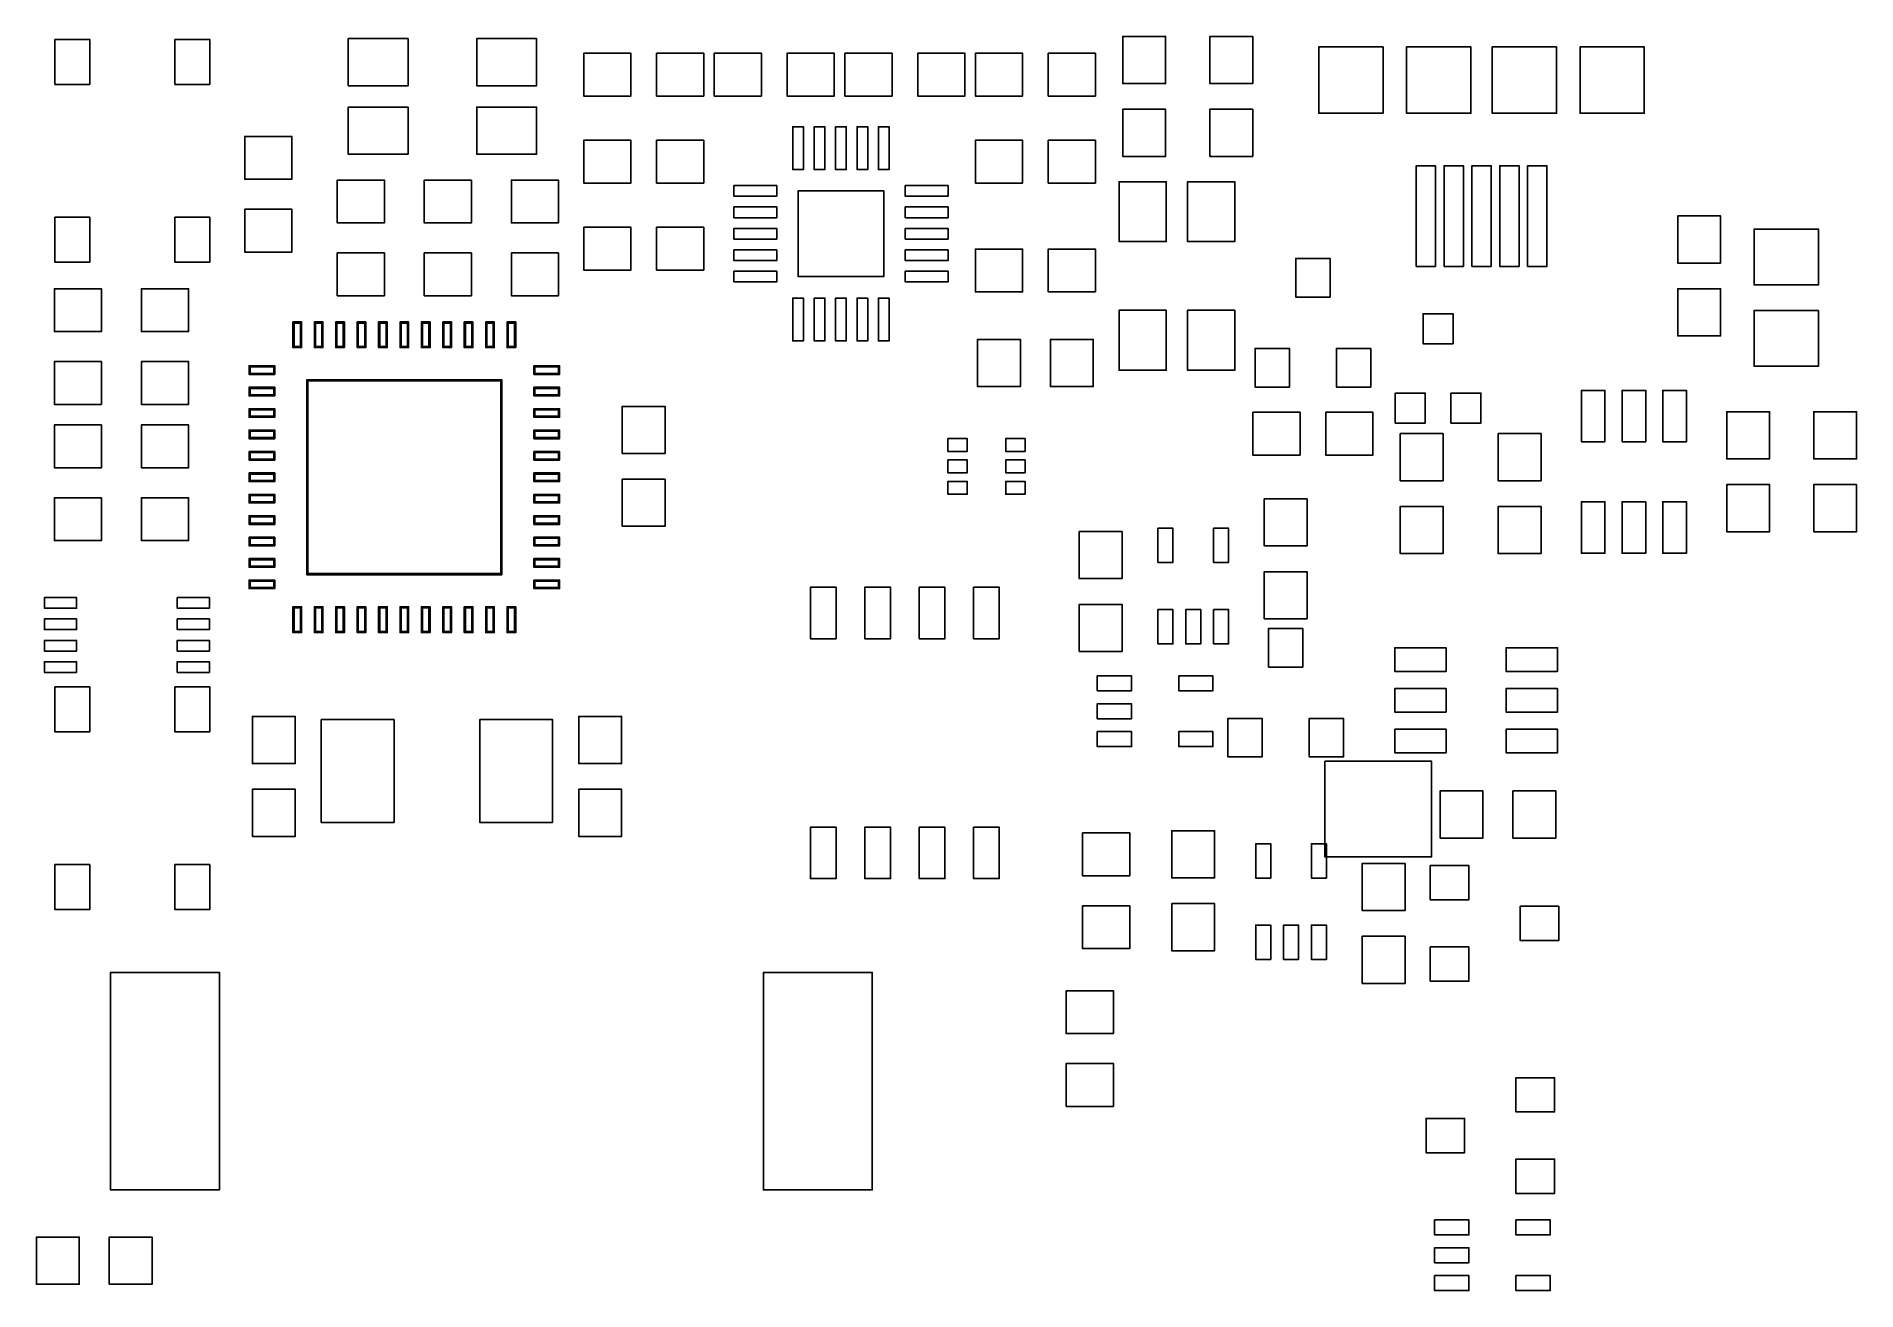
# Model space of a CAD drawing. Extents: x 3.6 to 46.1, y 265.1 to 294.4.
import ezdxf

# ---------------------------------------------------------------- set-up
doc = ezdxf.new("R2010")
doc.units = 0
doc.layers.add('Layer_1', color=7, linetype='CONTINUOUS')

msp = doc.modelspace()

# ---------------------------------------------------------------- linework, layer by layer
at = {"layer": 'Layer_1', "color": 7}
for points in [[(4.037841, 293.303089), (4.850334, 293.303089), (4.850334, 294.353016), (4.037841, 294.353016), (4.037841, 293.303089), (4.037841, 293.303089)], [(6.837874, 293.303089), (7.650367, 293.303089), (7.650367, 294.353016), (6.837874, 294.353016), (6.837874, 293.303089), (6.837874, 293.303089)], [(10.883106, 293.273033), (12.283055, 293.273033), (12.283055, 294.372983), (10.883106, 294.372983), (10.883106, 293.273033), (10.883106, 293.273033)], [(13.883093, 293.273033), (15.283042, 293.273033), (15.283042, 294.372983), (13.883093, 294.372983), (13.883093, 293.273033), (13.883093, 293.273033)], [(16.38203, 293.031062), (17.482118, 293.031062), (17.482118, 294.030969), (16.38203, 294.030969), (16.38203, 293.031062), (16.38203, 293.031062)], [(18.082101, 293.031062), (19.182052, 293.031062), (19.182052, 294.030969), (18.082101, 294.030969), (18.082101, 293.031062), (18.082101, 293.031062)], [(19.4301, 293.031062), (20.530051, 293.031062), (20.530051, 294.030969), (19.4301, 294.030969), (19.4301, 293.031062), (19.4301, 293.031062)], [(21.130066, 293.031062), (22.230154, 293.031062), (22.230154, 294.030969), (21.130066, 294.030969), (21.130066, 293.031062), (21.130066, 293.031062)], [(22.478065, 293.031062), (23.578153, 293.031062), (23.578153, 294.030969), (22.478065, 294.030969), (22.478065, 293.031062), (22.478065, 293.031062)], [(24.178136, 293.031062), (25.278087, 293.031062), (25.278087, 294.030969), (24.178136, 294.030969), (24.178136, 293.031062), (24.178136, 293.031062)], [(25.526136, 293.031062), (26.626086, 293.031062), (26.626086, 294.030969), (25.526136, 294.030969), (25.526136, 293.031062), (25.526136, 293.031062)], [(27.226101, 293.031062), (28.326052, 293.031062), (28.326052, 294.030969), (27.226101, 294.030969), (27.226101, 293.031062), (27.226101, 293.031062)], [(28.966002, 293.323056), (29.965907, 293.323056), (29.965907, 294.423007), (28.966002, 294.423007), (28.966002, 293.323056), (28.966002, 293.323056)], [(30.998002, 293.323056), (31.998045, 293.323056), (31.998045, 294.423007), (30.998002, 294.423007), (30.998002, 293.323056), (30.998002, 293.323056)], [(33.540119, 292.628931), (35.04011, 292.628931), (35.04011, 294.178948), (33.540119, 294.178948), (33.540119, 292.628931), (33.540119, 292.628931)], [(35.59011, 292.628931), (37.090102, 292.628931), (37.090102, 294.178948), (35.59011, 294.178948), (35.59011, 292.628931), (35.59011, 292.628931)], [(37.590008, 292.628931), (39.089999, 292.628931), (39.089999, 294.178948), (37.590008, 294.178948), (37.590008, 292.628931), (37.590008, 292.628931)], [(39.639999, 292.628931), (41.139991, 292.628931), (41.139991, 294.178948), (39.639999, 294.178948), (39.639999, 292.628931), (39.639999, 292.628931)], [(10.883106, 291.673009), (12.283055, 291.673009), (12.283055, 292.772959), (10.883106, 292.772959), (10.883106, 291.673009), (10.883106, 291.673009)], [(13.883093, 291.673009), (15.283042, 291.673009), (15.283042, 292.772959), (13.883093, 292.772959), (13.883093, 291.673009), (13.883093, 291.673009)], [(28.966002, 291.622985), (29.965907, 291.622985), (29.965907, 292.723073), (28.966002, 292.723073), (28.966002, 291.622985), (28.966002, 291.622985)], [(30.998002, 291.622985), (31.998045, 291.622985), (31.998045, 292.723073), (30.998002, 292.723073), (30.998002, 291.622985), (30.998002, 291.622985)], [(8.469048, 291.087045), (9.569136, 291.087045), (9.569136, 292.086951), (8.469048, 292.086951), (8.469048, 291.087045), (8.469048, 291.087045)], [(16.38203, 290.998992), (17.482118, 290.998992), (17.482118, 291.999035), (16.38203, 291.999035), (16.38203, 290.998992), (16.38203, 290.998992)], [(18.082101, 290.998992), (19.182052, 290.998992), (19.182052, 291.999035), (18.082101, 291.999035), (18.082101, 290.998992), (18.082101, 290.998992)], [(21.261123, 291.315963), (21.511099, 291.315963), (21.511099, 292.316006), (21.261123, 292.316006), (21.261123, 291.315963), (21.261123, 291.315963)], [(21.761079, 291.315963), (22.011056, 291.315963), (22.011056, 292.316006), (21.761079, 292.316006), (21.761079, 291.315963), (21.761079, 291.315963)], [(22.261142, 291.315963), (22.511118, 291.315963), (22.511118, 292.316006), (22.261142, 292.316006), (22.261142, 291.315963), (22.261142, 291.315963)], [(22.761099, 291.315963), (23.011075, 291.315963), (23.011075, 292.316006), (22.761099, 292.316006), (22.761099, 291.315963), (22.761099, 291.315963)], [(23.261055, 291.315963), (23.511031, 291.315963), (23.511031, 292.316006), (23.261055, 292.316006), (23.261055, 291.315963), (23.261055, 291.315963)], [(25.526136, 290.998992), (26.626086, 290.998992), (26.626086, 291.999035), (25.526136, 291.999035), (25.526136, 290.998992), (25.526136, 290.998992)], [(27.226101, 290.998992), (28.326052, 290.998992), (28.326052, 291.999035), (27.226101, 291.999035), (27.226101, 290.998992), (27.226101, 290.998992)], [(10.628048, 290.07101), (11.728136, 290.07101), (11.728136, 291.071054), (10.628048, 291.071054), (10.628048, 290.07101), (10.628048, 290.07101)], [(12.660083, 290.07101), (13.760033, 290.07101), (13.760033, 291.071054), (12.660083, 291.071054), (12.660083, 290.07101), (12.660083, 290.07101)], [(14.692154, 290.07101), (15.792104, 290.07101), (15.792104, 291.071054), (14.692154, 291.071054), (14.692154, 290.07101), (14.692154, 290.07101)], [(35.815183, 289.054022), (36.26511, 289.054022), (36.26511, 291.403991), (35.815183, 291.403991), (35.815183, 289.054022), (35.815183, 289.054022)], [(36.464999, 289.054022), (36.914926, 289.054022), (36.914926, 291.403991), (36.464999, 291.403991), (36.464999, 289.054022), (36.464999, 289.054022)], [(37.115169, 289.054022), (37.565234, 289.054022), (37.565234, 291.403991), (37.115169, 291.403991), (37.115169, 289.054022), (37.115169, 289.054022)], [(37.764985, 289.054022), (38.215051, 289.054022), (38.215051, 291.403991), (37.764985, 291.403991), (37.764985, 289.054022), (37.764985, 289.054022)], [(38.415155, 289.054022), (38.86522, 289.054022), (38.86522, 291.403991), (38.415155, 291.403991), (38.415155, 289.054022), (38.415155, 289.054022)], [(19.886101, 290.691017), (20.886145, 290.691017), (20.886145, 290.940993), (19.886101, 290.940993), (19.886101, 290.691017), (19.886101, 290.691017)], [(21.386112, 288.816038), (23.386059, 288.816038), (23.386059, 290.815985), (21.386112, 290.815985), (21.386112, 288.816038), (21.386112, 288.816038)], [(23.886142, 290.691017), (24.886048, 290.691017), (24.886048, 290.940993), (23.886142, 290.940993), (23.886142, 290.691017), (23.886142, 290.691017)], [(28.87816, 289.631978), (29.97811, 289.631978), (29.97811, 291.032065), (28.87816, 291.032065), (28.87816, 289.631978), (28.87816, 289.631978)], [(30.478008, 289.631978), (31.577957, 289.631978), (31.577957, 291.032065), (30.478008, 291.032065), (30.478008, 289.631978), (30.478008, 289.631978)], [(8.469048, 289.386974), (9.569136, 289.386974), (9.569136, 290.387018), (8.469048, 290.387018), (8.469048, 289.386974), (8.469048, 289.386974)], [(19.886101, 290.19106), (20.886145, 290.19106), (20.886145, 290.441036), (19.886101, 290.441036), (19.886101, 290.19106), (19.886101, 290.19106)], [(23.886142, 290.19106), (24.886048, 290.19106), (24.886048, 290.441036), (23.886142, 290.441036), (23.886142, 290.19106), (23.886142, 290.19106)], [(41.920002, 289.132021), (42.920045, 289.132021), (42.920045, 290.231972), (41.920002, 290.231972), (41.920002, 289.132021), (41.920002, 289.132021)], [(4.037841, 289.153117), (4.850334, 289.153117), (4.850334, 290.203044), (4.037841, 290.203044), (4.037841, 289.153117), (4.037841, 289.153117)], [(6.837874, 289.153117), (7.650367, 289.153117), (7.650367, 290.203044), (6.837874, 290.203044), (6.837874, 289.153117), (6.837874, 289.153117)], [(16.38203, 288.966956), (17.482118, 288.966956), (17.482118, 289.967), (16.38203, 289.967), (16.38203, 288.966956), (16.38203, 288.966956)], [(18.082101, 288.966956), (19.182052, 288.966956), (19.182052, 289.967), (18.082101, 289.967), (18.082101, 288.966956), (18.082101, 288.966956)], [(19.886101, 289.690962), (20.886145, 289.690962), (20.886145, 289.940939), (19.886101, 289.940939), (19.886101, 289.690962), (19.886101, 289.690962)], [(23.886142, 289.690962), (24.886048, 289.690962), (24.886048, 289.940939), (23.886142, 289.940939), (23.886142, 289.690962), (23.886142, 289.690962)], [(43.701883, 288.623951), (45.201874, 288.623951), (45.201874, 289.923993), (43.701883, 289.923993), (43.701883, 288.623951), (43.701883, 288.623951)], [(10.628048, 288.370938), (11.728136, 288.370938), (11.728136, 289.370982), (10.628048, 289.370982), (10.628048, 288.370938), (10.628048, 288.370938)], [(12.660083, 288.370938), (13.760033, 288.370938), (13.760033, 289.370982), (12.660083, 289.370982), (12.660083, 288.370938), (12.660083, 288.370938)], [(14.692154, 288.370938), (15.792104, 288.370938), (15.792104, 289.370982), (14.692154, 289.370982), (14.692154, 288.370938), (14.692154, 288.370938)], [(19.886101, 289.191006), (20.886145, 289.191006), (20.886145, 289.440982), (19.886101, 289.440982), (19.886101, 289.191006), (19.886101, 289.191006)], [(23.886142, 289.191006), (24.886048, 289.191006), (24.886048, 289.440982), (23.886142, 289.440982), (23.886142, 289.191006), (23.886142, 289.191006)], [(25.526136, 288.458992), (26.626086, 288.458992), (26.626086, 289.459035), (25.526136, 289.459035), (25.526136, 288.458992), (25.526136, 288.458992)], [(27.226101, 288.458992), (28.326052, 288.458992), (28.326052, 289.459035), (27.226101, 289.459035), (27.226101, 288.458992), (27.226101, 288.458992)], [(19.886101, 288.691049), (20.886145, 288.691049), (20.886145, 288.941025), (19.886101, 288.941025), (19.886101, 288.691049), (19.886101, 288.691049)], [(23.886142, 288.691049), (24.886048, 288.691049), (24.886048, 288.941025), (23.886142, 288.941025), (23.886142, 288.691049), (23.886142, 288.691049)], [(33.003191, 288.338977), (33.803141, 288.338977), (33.803141, 289.238973), (33.003191, 289.238973), (33.003191, 288.338977), (33.003191, 288.338977)], [(4.024048, 287.53101), (5.124136, 287.53101), (5.124136, 288.531054), (4.024048, 288.531054), (4.024048, 287.53101), (4.024048, 287.53101)], [(6.056118, 287.53101), (7.156069, 287.53101), (7.156069, 288.531054), (6.056118, 288.531054), (6.056118, 287.53101), (6.056118, 287.53101)], [(41.920002, 287.43195), (42.920045, 287.43195), (42.920045, 288.532038), (41.920002, 288.532038), (41.920002, 287.43195), (41.920002, 287.43195)], [(21.261123, 287.316062), (21.511099, 287.316062), (21.511099, 288.315969), (21.261123, 288.315969), (21.261123, 287.316062), (21.261123, 287.316062)], [(21.761079, 287.316062), (22.011056, 287.316062), (22.011056, 288.315969), (21.761079, 288.315969), (21.761079, 287.316062), (21.761079, 287.316062)], [(22.261142, 287.316062), (22.511118, 287.316062), (22.511118, 288.315969), (22.261142, 288.315969), (22.261142, 287.316062), (22.261142, 287.316062)], [(22.761099, 287.316062), (23.011075, 287.316062), (23.011075, 288.315969), (22.761099, 288.315969), (22.761099, 287.316062), (22.761099, 287.316062)], [(23.261055, 287.316062), (23.511031, 287.316062), (23.511031, 288.315969), (23.261055, 288.315969), (23.261055, 287.316062), (23.261055, 287.316062)], [(9.593668, 287.157595), (9.794448, 287.157595), (9.794448, 287.758421), (9.593668, 287.758421), (9.593668, 287.157595), (9.593668, 287.157595)], [(10.093625, 287.157595), (10.294543, 287.157595), (10.294543, 287.758421), (10.093625, 287.758421), (10.093625, 287.157595), (10.093625, 287.157595)], [(10.593722, 287.157595), (10.794503, 287.157595), (10.794503, 287.758421), (10.593722, 287.758421), (10.593722, 287.157595), (10.593722, 287.157595)], [(11.093679, 287.157595), (11.294459, 287.157595), (11.294459, 287.758421), (11.093679, 287.758421), (11.093679, 287.157595), (11.093679, 287.157595)], [(11.593636, 287.157595), (11.794554, 287.157595), (11.794554, 287.758421), (11.593636, 287.758421), (11.593636, 287.157595), (11.593636, 287.157595)], [(12.093698, 287.157595), (12.294479, 287.157595), (12.294479, 287.758421), (12.093698, 287.758421), (12.093698, 287.157595), (12.093698, 287.157595)], [(12.593655, 287.157595), (12.794435, 287.157595), (12.794435, 287.758421), (12.593655, 287.758421), (12.593655, 287.157595), (12.593655, 287.157595)], [(13.093753, 287.157595), (13.294533, 287.157595), (13.294533, 287.758421), (13.093753, 287.758421), (13.093753, 287.157595), (13.093753, 287.157595)], [(13.593709, 287.157595), (13.79449, 287.157595), (13.79449, 287.758421), (13.593709, 287.758421), (13.593709, 287.157595), (13.593709, 287.157595)], [(14.093666, 287.157595), (14.294446, 287.157595), (14.294446, 287.758421), (14.093666, 287.758421), (14.093666, 287.157595), (14.093666, 287.157595)], [(14.593764, 287.157595), (14.794544, 287.157595), (14.794544, 287.758421), (14.593764, 287.758421), (14.593764, 287.157595), (14.593764, 287.157595)], [(28.87816, 286.631991), (29.97811, 286.631991), (29.97811, 288.03194), (28.87816, 288.03194), (28.87816, 286.631991), (28.87816, 286.631991)], [(30.478008, 286.631991), (31.577957, 286.631991), (31.577957, 288.03194), (30.478008, 288.03194), (30.478008, 286.631991), (30.478008, 286.631991)], [(35.974285, 287.247976), (36.674188, 287.247976), (36.674188, 287.948021), (35.974285, 287.948021), (35.974285, 287.247976), (35.974285, 287.247976)], [(43.701883, 286.724031), (45.201874, 286.724031), (45.201874, 288.023936), (43.701883, 288.023936), (43.701883, 286.724031), (43.701883, 286.724031)], [(25.576018, 286.250003), (26.576062, 286.250003), (26.576062, 287.349954), (25.576018, 287.349954), (25.576018, 286.250003), (25.576018, 286.250003)], [(27.276196, 286.250003), (28.27624, 286.250003), (28.27624, 287.349954), (27.276196, 287.349954), (27.276196, 286.250003), (27.276196, 286.250003)], [(4.024048, 285.830938), (5.124136, 285.830938), (5.124136, 286.830982), (4.024048, 286.830982), (4.024048, 285.830938), (4.024048, 285.830938)], [(6.056118, 285.830938), (7.156069, 285.830938), (7.156069, 286.830982), (6.056118, 286.830982), (6.056118, 285.830938), (6.056118, 285.830938)], [(32.05316, 286.238961), (32.853111, 286.238961), (32.853111, 287.138957), (32.05316, 287.138957), (32.05316, 286.238961), (32.05316, 286.238961)], [(33.953221, 286.238961), (34.753172, 286.238961), (34.753172, 287.138957), (33.953221, 287.138957), (33.953221, 286.238961), (33.953221, 286.238961)], [(8.568707, 286.532649), (9.169534, 286.532649), (9.169534, 286.733429), (8.568707, 286.733429), (8.568707, 286.532649), (8.568707, 286.532649)], [(9.918753, 281.857638), (14.469445, 281.857638), (14.469445, 286.40833), (9.918753, 286.40833), (9.918753, 281.857638), (9.918753, 281.857638)], [(15.21871, 286.532649), (15.819536, 286.532649), (15.819536, 286.733429), (15.21871, 286.733429), (15.21871, 286.532649), (15.21871, 286.532649)], [(8.568707, 286.032551), (9.169534, 286.032551), (9.169534, 286.233469), (8.568707, 286.233469), (8.568707, 286.032551), (8.568707, 286.032551)], [(15.21871, 286.032551), (15.819536, 286.032551), (15.819536, 286.233469), (15.21871, 286.233469), (15.21871, 286.032551), (15.21871, 286.032551)], [(35.324116, 285.397974), (36.024018, 285.397974), (36.024018, 286.098019), (35.324116, 286.098019), (35.324116, 285.397974), (35.324116, 285.397974)], [(36.624102, 285.397974), (37.324146, 285.397974), (37.324146, 286.098019), (36.624102, 286.098019), (36.624102, 285.397974), (36.624102, 285.397974)], [(39.671044, 284.960036), (40.221016, 284.960036), (40.221016, 286.160031), (39.671044, 286.160031), (39.671044, 284.960036), (39.671044, 284.960036)], [(40.621074, 284.960036), (41.171187, 284.960036), (41.171187, 286.160031), (40.621074, 286.160031), (40.621074, 284.960036), (40.621074, 284.960036)], [(41.571105, 284.960036), (42.121077, 284.960036), (42.121077, 286.160031), (41.571105, 286.160031), (41.571105, 284.960036), (41.571105, 284.960036)], [(8.568707, 285.532594), (9.169534, 285.532594), (9.169534, 285.733374), (8.568707, 285.733374), (8.568707, 285.532594), (8.568707, 285.532594)], [(15.21871, 285.532594), (15.819536, 285.532594), (15.819536, 285.733374), (15.21871, 285.733374), (15.21871, 285.532594), (15.21871, 285.532594)], [(17.282036, 284.687021), (18.28208, 284.687021), (18.28208, 285.786972), (17.282036, 285.786972), (17.282036, 284.687021), (17.282036, 284.687021)], [(32.003066, 284.648992), (33.103154, 284.648992), (33.103154, 285.649035), (32.003066, 285.649035), (32.003066, 284.648992), (32.003066, 284.648992)], [(33.703102, 284.648992), (34.803052, 284.648992), (34.803052, 285.649035), (33.703102, 285.649035), (33.703102, 284.648992), (33.703102, 284.648992)], [(43.063002, 284.559986), (44.063045, 284.559986), (44.063045, 285.660074), (43.063002, 285.660074), (43.063002, 284.559986), (43.063002, 284.559986)], [(45.095002, 284.559986), (46.095045, 284.559986), (46.095045, 285.660074), (45.095002, 285.660074), (45.095002, 284.559986), (45.095002, 284.559986)], [(4.024048, 284.35601), (5.124136, 284.35601), (5.124136, 285.356054), (4.024048, 285.356054), (4.024048, 284.35601), (4.024048, 284.35601)], [(6.056118, 284.35601), (7.156069, 284.35601), (7.156069, 285.356054), (6.056118, 285.356054), (6.056118, 284.35601), (6.056118, 284.35601)], [(8.568707, 285.032638), (9.169534, 285.032638), (9.169534, 285.233418), (8.568707, 285.233418), (8.568707, 285.032638), (8.568707, 285.032638)], [(15.21871, 285.032638), (15.819536, 285.032638), (15.819536, 285.233418), (15.21871, 285.233418), (15.21871, 285.032638), (15.21871, 285.032638)], [(35.443002, 284.052021), (36.443045, 284.052021), (36.443045, 285.151972), (35.443002, 285.151972), (35.443002, 284.052021), (35.443002, 284.052021)], [(37.729002, 284.052021), (38.729045, 284.052021), (38.729045, 285.151972), (37.729002, 285.151972), (37.729002, 284.052021), (37.729002, 284.052021)], [(8.568707, 284.53254), (9.169534, 284.53254), (9.169534, 284.733458), (8.568707, 284.733458), (8.568707, 284.53254), (8.568707, 284.53254)], [(15.21871, 284.53254), (15.819536, 284.53254), (15.819536, 284.733458), (15.21871, 284.733458), (15.21871, 284.53254), (15.21871, 284.53254)], [(24.883163, 284.737045), (25.333092, 284.737045), (25.333092, 285.037044), (24.883163, 285.037044), (24.883163, 284.737045), (24.883163, 284.737045)], [(26.233067, 284.737045), (26.683134, 284.737045), (26.683134, 285.037044), (26.233067, 285.037044), (26.233067, 284.737045), (26.233067, 284.737045)], [(24.883163, 284.236947), (25.333092, 284.236947), (25.333092, 284.536946), (24.883163, 284.536946), (24.883163, 284.236947), (24.883163, 284.236947)], [(26.233067, 284.236947), (26.683134, 284.236947), (26.683134, 284.536946), (26.233067, 284.536946), (26.233067, 284.236947), (26.233067, 284.236947)], [(8.568707, 284.032583), (9.169534, 284.032583), (9.169534, 284.233363), (8.568707, 284.233363), (8.568707, 284.032583), (8.568707, 284.032583)], [(15.21871, 284.032583), (15.819536, 284.032583), (15.819536, 284.233363), (15.21871, 284.233363), (15.21871, 284.032583), (15.21871, 284.032583)], [(17.282036, 282.98695), (18.28208, 282.98695), (18.28208, 284.087038), (17.282036, 284.087038), (17.282036, 282.98695), (17.282036, 282.98695)], [(24.883163, 283.737026), (25.333092, 283.737026), (25.333092, 284.037025), (24.883163, 284.037025), (24.883163, 283.737026), (24.883163, 283.737026)], [(26.233067, 283.737026), (26.683134, 283.737026), (26.683134, 284.037025), (26.233067, 284.037025), (26.233067, 283.737026), (26.233067, 283.737026)], [(43.063002, 282.86002), (44.063045, 282.86002), (44.063045, 283.959971), (43.063002, 283.959971), (43.063002, 282.86002), (43.063002, 282.86002)], [(45.095002, 282.86002), (46.095045, 282.86002), (46.095045, 283.959971), (45.095002, 283.959971), (45.095002, 282.86002), (45.095002, 282.86002)], [(4.024048, 282.655938), (5.124136, 282.655938), (5.124136, 283.655982), (4.024048, 283.655982), (4.024048, 282.655938), (4.024048, 282.655938)], [(6.056118, 282.655938), (7.156069, 282.655938), (7.156069, 283.655982), (6.056118, 283.655982), (6.056118, 282.655938), (6.056118, 282.655938)], [(8.568707, 283.532662), (9.169534, 283.532662), (9.169534, 283.733442), (8.568707, 283.733442), (8.568707, 283.532662), (8.568707, 283.532662)], [(15.21871, 283.532662), (15.819536, 283.532662), (15.819536, 283.733442), (15.21871, 283.733442), (15.21871, 283.532662), (15.21871, 283.532662)], [(32.268002, 282.528056), (33.268045, 282.528056), (33.268045, 283.628007), (32.268002, 283.628007), (32.268002, 282.528056), (32.268002, 282.528056)], [(35.443002, 282.35195), (36.443045, 282.35195), (36.443045, 283.452038), (35.443002, 283.452038), (35.443002, 282.35195), (35.443002, 282.35195)], [(37.729002, 282.35195), (38.729045, 282.35195), (38.729045, 283.452038), (37.729002, 283.452038), (37.729002, 282.35195), (37.729002, 282.35195)], [(39.671044, 282.360064), (40.221016, 282.360064), (40.221016, 283.560058), (39.671044, 283.560058), (39.671044, 282.360064), (39.671044, 282.360064)], [(40.621074, 282.360064), (41.171187, 282.360064), (41.171187, 283.560058), (40.621074, 283.560058), (40.621074, 282.360064), (40.621074, 282.360064)], [(41.571105, 282.360064), (42.121077, 282.360064), (42.121077, 283.560058), (41.571105, 283.560058), (41.571105, 282.360064), (41.571105, 282.360064)], [(8.568707, 283.032564), (9.169534, 283.032564), (9.169534, 283.233344), (8.568707, 283.233344), (8.568707, 283.032564), (8.568707, 283.032564)], [(15.21871, 283.032564), (15.819536, 283.032564), (15.819536, 283.233344), (15.21871, 283.233344), (15.21871, 283.032564), (15.21871, 283.032564)], [(8.568707, 282.532607), (9.169534, 282.532607), (9.169534, 282.733388), (8.568707, 282.733388), (8.568707, 282.532607), (8.568707, 282.532607)], [(15.21871, 282.532607), (15.819536, 282.532607), (15.819536, 282.733388), (15.21871, 282.733388), (15.21871, 282.532607), (15.21871, 282.532607)], [(27.950001, 281.765986), (28.950045, 281.765986), (28.950045, 282.865937), (27.950001, 282.865937), (27.950001, 281.765986), (27.950001, 281.765986)], [(29.784094, 282.143035), (30.133979, 282.143035), (30.133979, 282.942987), (29.784094, 282.942987), (29.784094, 282.143035), (29.784094, 282.143035)], [(31.08408, 282.143035), (31.4341, 282.143035), (31.4341, 282.942987), (31.08408, 282.942987), (31.08408, 282.143035), (31.08408, 282.143035)], [(8.568707, 282.032651), (9.169534, 282.032651), (9.169534, 282.233431), (8.568707, 282.233431), (8.568707, 282.032651), (8.568707, 282.032651)], [(15.21871, 282.032651), (15.819536, 282.032651), (15.819536, 282.233431), (15.21871, 282.233431), (15.21871, 282.032651), (15.21871, 282.032651)], [(8.568707, 281.532553), (9.169534, 281.532553), (9.169534, 281.733333), (8.568707, 281.733333), (8.568707, 281.532553), (8.568707, 281.532553)], [(15.21871, 281.532553), (15.819536, 281.532553), (15.819536, 281.733333), (15.21871, 281.733333), (15.21871, 281.532553), (15.21871, 281.532553)], [(32.268002, 280.827985), (33.268045, 280.827985), (33.268045, 281.928073), (32.268002, 281.928073), (32.268002, 280.827985), (32.268002, 280.827985)], [(3.792132, 281.075071), (4.54206, 281.075071), (4.54206, 281.325047), (3.792132, 281.325047), (3.792132, 281.075071), (3.792132, 281.075071)], [(6.892025, 281.075071), (7.642091, 281.075071), (7.642091, 281.325047), (6.892025, 281.325047), (6.892025, 281.075071), (6.892025, 281.075071)], [(21.673132, 280.363976), (22.273129, 280.363976), (22.273129, 281.563971), (21.673132, 281.563971), (21.673132, 280.363976), (21.673132, 280.363976)], [(22.943132, 280.363976), (23.543129, 280.363976), (23.543129, 281.563971), (22.943132, 281.563971), (22.943132, 280.363976), (22.943132, 280.363976)], [(24.213132, 280.363976), (24.813129, 280.363976), (24.813129, 281.563971), (24.213132, 281.563971), (24.213132, 280.363976), (24.213132, 280.363976)], [(25.483132, 280.363976), (26.083129, 280.363976), (26.083129, 281.563971), (25.483132, 281.563971), (25.483132, 280.363976), (25.483132, 280.363976)], [(9.593668, 280.507592), (9.794448, 280.507592), (9.794448, 281.108419), (9.593668, 281.108419), (9.593668, 280.507592), (9.593668, 280.507592)], [(10.093625, 280.507592), (10.294543, 280.507592), (10.294543, 281.108419), (10.093625, 281.108419), (10.093625, 280.507592), (10.093625, 280.507592)], [(10.593722, 280.507592), (10.794503, 280.507592), (10.794503, 281.108419), (10.593722, 281.108419), (10.593722, 280.507592), (10.593722, 280.507592)], [(11.093679, 280.507592), (11.294459, 280.507592), (11.294459, 281.108419), (11.093679, 281.108419), (11.093679, 280.507592), (11.093679, 280.507592)], [(11.593636, 280.507592), (11.794554, 280.507592), (11.794554, 281.108419), (11.593636, 281.108419), (11.593636, 280.507592), (11.593636, 280.507592)], [(12.093698, 280.507592), (12.294479, 280.507592), (12.294479, 281.108419), (12.093698, 281.108419), (12.093698, 280.507592), (12.093698, 280.507592)], [(12.593655, 280.507592), (12.794435, 280.507592), (12.794435, 281.108419), (12.593655, 281.108419), (12.593655, 280.507592), (12.593655, 280.507592)], [(13.093753, 280.507592), (13.294533, 280.507592), (13.294533, 281.108419), (13.093753, 281.108419), (13.093753, 280.507592), (13.093753, 280.507592)], [(13.593709, 280.507592), (13.79449, 280.507592), (13.79449, 281.108419), (13.593709, 281.108419), (13.593709, 280.507592), (13.593709, 280.507592)], [(14.093666, 280.507592), (14.294446, 280.507592), (14.294446, 281.108419), (14.093666, 281.108419), (14.093666, 280.507592), (14.093666, 280.507592)], [(14.593764, 280.507592), (14.794544, 280.507592), (14.794544, 281.108419), (14.593764, 281.108419), (14.593764, 280.507592), (14.593764, 280.507592)], [(27.950001, 280.066056), (28.950045, 280.066056), (28.950045, 281.166006), (27.950001, 281.166006), (27.950001, 280.066056), (27.950001, 280.066056)], [(29.784094, 280.243009), (30.133979, 280.243009), (30.133979, 281.042961), (29.784094, 281.042961), (29.784094, 280.243009), (29.784094, 280.243009)], [(30.434263, 280.243009), (30.784148, 280.243009), (30.784148, 281.042961), (30.434263, 281.042961), (30.434263, 280.243009), (30.434263, 280.243009)], [(31.08408, 280.243009), (31.4341, 280.243009), (31.4341, 281.042961), (31.08408, 281.042961), (31.08408, 280.243009), (31.08408, 280.243009)], [(3.792132, 280.574973), (4.54206, 280.574973), (4.54206, 280.824949), (3.792132, 280.824949), (3.792132, 280.574973), (3.792132, 280.574973)], [(6.892025, 280.574973), (7.642091, 280.574973), (7.642091, 280.824949), (6.892025, 280.824949), (6.892025, 280.574973), (6.892025, 280.574973)], [(32.368191, 279.702941), (33.168141, 279.702941), (33.168141, 280.602937), (32.368191, 280.602937), (32.368191, 279.702941), (32.368191, 279.702941)], [(3.792132, 280.075016), (4.54206, 280.075016), (4.54206, 280.324993), (3.792132, 280.324993), (3.792132, 280.075016), (3.792132, 280.075016)], [(6.892025, 280.075016), (7.642091, 280.075016), (7.642091, 280.324993), (6.892025, 280.324993), (6.892025, 280.075016), (6.892025, 280.075016)], [(35.31318, 279.600953), (36.513175, 279.600953), (36.513175, 280.150927), (35.31318, 280.150927), (35.31318, 279.600953), (35.31318, 279.600953)], [(37.913152, 279.600953), (39.113147, 279.600953), (39.113147, 280.150927), (37.913152, 280.150927), (37.913152, 279.600953), (37.913152, 279.600953)], [(3.792132, 279.57506), (4.54206, 279.57506), (4.54206, 279.825036), (3.792132, 279.825036), (3.792132, 279.57506), (3.792132, 279.57506)], [(6.892025, 279.57506), (7.642091, 279.57506), (7.642091, 279.825036), (6.892025, 279.825036), (6.892025, 279.57506), (6.892025, 279.57506)], [(4.037841, 278.189983), (4.850334, 278.189983), (4.850334, 279.240048), (4.037841, 279.240048), (4.037841, 278.189983), (4.037841, 278.189983)], [(6.837874, 278.189983), (7.650367, 278.189983), (7.650367, 279.240048), (6.837874, 279.240048), (6.837874, 278.189983), (6.837874, 278.189983)], [(28.37016, 279.147034), (29.170111, 279.147034), (29.170111, 279.497056), (28.37016, 279.497056), (28.37016, 279.147034), (28.37016, 279.147034)], [(30.269869, 279.147034), (31.069957, 279.147034), (31.069957, 279.497056), (30.269869, 279.497056), (30.269869, 279.147034), (30.269869, 279.147034)], [(35.31318, 278.650958), (36.513175, 278.650958), (36.513175, 279.201073), (35.31318, 279.201073), (35.31318, 278.650958), (35.31318, 278.650958)], [(37.913152, 278.650958), (39.113147, 278.650958), (39.113147, 279.201073), (37.913152, 279.201073), (37.913152, 278.650958), (37.913152, 278.650958)], [(28.37016, 278.497006), (29.170111, 278.497006), (29.170111, 278.847028), (28.37016, 278.847028), (28.37016, 278.497006), (28.37016, 278.497006)], [(8.646142, 277.448056), (9.646048, 277.448056), (9.646048, 278.548007), (8.646142, 278.548007), (8.646142, 277.448056), (8.646142, 277.448056)], [(10.256114, 276.074975), (11.956062, 276.074975), (11.956062, 278.474968), (10.256114, 278.474968), (10.256114, 276.074975), (10.256114, 276.074975)], [(13.956118, 276.074975), (15.656066, 276.074975), (15.656066, 278.474968), (13.956118, 278.474968), (13.956118, 276.074975), (13.956118, 276.074975)], [(16.266142, 277.448056), (17.266048, 277.448056), (17.266048, 278.548007), (16.266142, 278.548007), (16.266142, 277.448056), (16.266142, 277.448056)], [(31.41816, 277.602961), (32.218111, 277.602961), (32.218111, 278.502957), (31.41816, 278.502957), (31.41816, 277.602961), (31.41816, 277.602961)], [(33.318221, 277.602961), (34.118172, 277.602961), (34.118172, 278.502957), (33.318221, 278.502957), (33.318221, 277.602961), (33.318221, 277.602961)], [(28.37016, 277.847013), (29.170111, 277.847013), (29.170111, 278.197035), (28.37016, 278.197035), (28.37016, 277.847013), (28.37016, 277.847013)], [(30.269869, 277.847013), (31.069957, 277.847013), (31.069957, 278.197035), (30.269869, 278.197035), (30.269869, 277.847013), (30.269869, 277.847013)], [(35.31318, 277.701069), (36.513175, 277.701069), (36.513175, 278.251042), (35.31318, 278.251042), (35.31318, 277.701069), (35.31318, 277.701069)], [(37.913152, 277.701069), (39.113147, 277.701069), (39.113147, 278.251042), (37.913152, 278.251042), (37.913152, 277.701069), (37.913152, 277.701069)], [(33.682641, 275.268419), (36.171928, 275.268419), (36.171928, 277.503598), (33.682641, 277.503598), (33.682641, 275.268419), (33.682641, 275.268419)], [(8.646142, 275.747985), (9.646048, 275.747985), (9.646048, 276.848073), (8.646142, 276.848073), (8.646142, 275.747985), (8.646142, 275.747985)], [(16.266142, 275.747985), (17.266048, 275.747985), (17.266048, 276.848073), (16.266142, 276.848073), (16.266142, 275.747985), (16.266142, 275.747985)], [(36.37116, 275.708968), (37.371203, 275.708968), (37.371203, 276.809056), (36.37116, 276.809056), (36.37116, 275.708968), (36.37116, 275.708968)], [(38.071196, 275.708968), (39.07124, 275.708968), (39.07124, 276.809056), (38.071196, 276.809056), (38.071196, 275.708968), (38.071196, 275.708968)], [(21.673132, 274.764053), (22.273129, 274.764053), (22.273129, 275.964047), (21.673132, 275.964047), (21.673132, 274.764053), (21.673132, 274.764053)], [(22.943132, 274.764053), (23.543129, 274.764053), (23.543129, 275.964047), (22.943132, 275.964047), (22.943132, 274.764053), (22.943132, 274.764053)], [(24.213132, 274.764053), (24.813129, 274.764053), (24.813129, 275.964047), (24.213132, 275.964047), (24.213132, 274.764053), (24.213132, 274.764053)], [(25.483132, 274.764053), (26.083129, 274.764053), (26.083129, 275.964047), (25.483132, 275.964047), (25.483132, 274.764053), (25.483132, 274.764053)], [(28.027259, 274.83101), (29.12721, 274.83101), (29.12721, 275.831054), (28.027259, 275.831054), (28.027259, 274.83101), (28.027259, 274.83101)], [(30.109002, 274.780986), (31.109045, 274.780986), (31.109045, 275.880937), (30.109002, 275.880937), (30.109002, 274.780986), (30.109002, 274.780986)], [(32.070094, 274.777), (32.420114, 274.777), (32.420114, 275.576951), (32.070094, 275.576951), (32.070094, 274.777), (32.070094, 274.777)], [(33.37008, 274.777), (33.7201, 274.777), (33.7201, 275.576951), (33.37008, 275.576951), (33.37008, 274.777), (33.37008, 274.777)], [(4.037841, 274.040047), (4.850334, 274.040047), (4.850334, 275.090111), (4.037841, 275.090111), (4.037841, 274.040047), (4.037841, 274.040047)], [(6.837874, 274.040047), (7.650367, 274.040047), (7.650367, 275.090111), (6.837874, 275.090111), (6.837874, 274.040047), (6.837874, 274.040047)], [(34.554002, 274.018951), (35.554045, 274.018951), (35.554045, 275.119039), (34.554002, 275.119039), (34.554002, 274.018951), (34.554002, 274.018951)], [(36.143971, 274.26907), (37.043967, 274.26907), (37.043967, 275.069022), (36.143971, 275.069022), (36.143971, 274.26907), (36.143971, 274.26907)], [(28.027259, 273.130938), (29.12721, 273.130938), (29.12721, 274.130982), (28.027259, 274.130982), (28.027259, 273.130938), (28.027259, 273.130938)], [(30.109002, 273.081056), (31.109045, 273.081056), (31.109045, 274.181006), (30.109002, 274.181006), (30.109002, 273.081056), (30.109002, 273.081056)], [(38.244058, 273.31904), (39.144053, 273.31904), (39.144053, 274.118991), (38.244058, 274.118991), (38.244058, 273.31904), (38.244058, 273.31904)], [(32.070094, 272.876974), (32.420114, 272.876974), (32.420114, 273.677063), (32.070094, 273.677063), (32.070094, 272.876974), (32.070094, 272.876974)], [(32.71991, 272.876974), (33.069931, 272.876974), (33.069931, 273.677063), (32.71991, 273.677063), (32.71991, 272.876974), (32.71991, 272.876974)], [(33.37008, 272.876974), (33.7201, 272.876974), (33.7201, 273.677063), (33.37008, 273.677063), (33.37008, 272.876974), (33.37008, 272.876974)], [(34.554002, 272.318985), (35.554045, 272.318985), (35.554045, 273.418935), (34.554002, 273.418935), (34.554002, 272.318985), (34.554002, 272.318985)], [(36.143971, 272.369009), (37.043967, 272.369009), (37.043967, 273.168961), (36.143971, 273.168961), (36.143971, 272.369009), (36.143971, 272.369009)], [(5.336099, 267.496018), (7.876099, 267.496018), (7.876099, 272.576019), (5.336099, 272.576019), (5.336099, 267.496018), (5.336099, 267.496018)], [(20.576099, 267.496018), (23.116099, 267.496018), (23.116099, 272.576019), (20.576099, 272.576019), (20.576099, 267.496018), (20.576099, 267.496018)], [(27.646259, 271.147939), (28.74621, 271.147939), (28.74621, 272.147983), (27.646259, 272.147983), (27.646259, 271.147939), (27.646259, 271.147939)], [(27.646259, 269.448009), (28.74621, 269.448009), (28.74621, 270.448053), (27.646259, 270.448053), (27.646259, 269.448009), (27.646259, 269.448009)], [(38.144221, 269.315964), (39.044217, 269.315964), (39.044217, 270.116054), (38.144221, 270.116054), (38.144221, 269.315964), (38.144221, 269.315964)], [(36.044135, 268.365968), (36.944131, 268.365968), (36.944131, 269.166058), (36.044135, 269.166058), (36.044135, 268.365968), (36.044135, 268.365968)], [(38.144221, 267.415937), (39.044217, 267.415937), (39.044217, 268.216029), (38.144221, 268.216029), (38.144221, 267.415937), (38.144221, 267.415937)], [(36.24416, 266.447034), (37.044111, 266.447034), (37.044111, 266.797055), (36.24416, 266.797055), (36.24416, 266.447034), (36.24416, 266.447034)], [(38.144221, 266.447034), (38.944172, 266.447034), (38.944172, 266.797055), (38.144221, 266.797055), (38.144221, 266.447034), (38.144221, 266.447034)], [(3.605124, 265.295003), (4.60503, 265.295003), (4.60503, 266.394953), (3.605124, 266.394953), (3.605124, 265.295003), (3.605124, 265.295003)], [(5.30509, 265.295003), (6.305133, 265.295003), (6.305133, 266.394953), (5.30509, 266.394953), (5.30509, 265.295003), (5.30509, 265.295003)], [(36.24416, 265.797006), (37.044111, 265.797006), (37.044111, 266.147026), (36.24416, 266.147026), (36.24416, 265.797006), (36.24416, 265.797006)], [(36.24416, 265.147011), (37.044111, 265.147011), (37.044111, 265.497035), (36.24416, 265.497035), (36.24416, 265.147011), (36.24416, 265.147011)], [(38.144221, 265.147011), (38.944172, 265.147011), (38.944172, 265.497035), (38.144221, 265.497035), (38.144221, 265.147011), (38.144221, 265.147011)]]:
    msp.add_lwpolyline(points, close=True, dxfattribs=at)
for points in [[(9.619033, 287.733046), (9.619033, 287.183065), (9.769104, 287.183065), (9.769104, 287.733046), (9.619033, 287.733046)], [(10.119131, 287.733046), (10.119131, 287.183065), (10.269061, 287.183065), (10.269061, 287.733046), (10.119131, 287.733046)], [(10.619087, 287.733046), (10.619087, 287.183065), (10.769159, 287.183065), (10.769159, 287.733046), (10.619087, 287.733046)], [(11.119044, 287.733046), (11.119044, 287.183065), (11.26908, 287.183065), (11.26908, 287.733046), (11.119044, 287.733046)], [(11.619106, 287.733046), (11.619106, 287.183065), (11.769037, 287.183065), (11.769037, 287.733046), (11.619106, 287.733046)], [(12.119063, 287.733046), (12.119063, 287.183065), (12.269135, 287.183065), (12.269135, 287.733046), (12.119063, 287.733046)], [(12.619161, 287.733046), (12.619161, 287.183065), (12.769091, 287.183065), (12.769091, 287.733046), (12.619161, 287.733046)], [(13.119117, 287.733046), (13.119117, 287.183065), (13.269048, 287.183065), (13.269048, 287.733046), (13.119117, 287.733046)], [(13.619074, 287.733046), (13.619074, 287.183065), (13.769146, 287.183065), (13.769146, 287.733046), (13.619074, 287.733046)], [(14.119172, 287.733046), (14.119172, 287.183065), (14.269102, 287.183065), (14.269102, 287.733046), (14.119172, 287.733046)], [(14.619093, 287.733046), (14.619093, 287.183065), (14.769024, 287.183065), (14.769024, 287.733046), (14.619093, 287.733046)], [(8.594037, 286.70805), (8.594037, 286.557978), (9.144017, 286.557978), (9.144017, 286.70805), (8.594037, 286.70805)], [(9.944117, 286.382965), (9.944117, 281.883002), (14.44408, 281.883002), (14.44408, 286.382965), (9.944117, 286.382965)], [(15.244039, 286.70805), (15.244039, 286.557978), (15.794161, 286.557978), (15.794161, 286.70805), (15.244039, 286.70805)], [(8.594037, 286.207987), (8.594037, 286.058057), (9.144017, 286.058057), (9.144017, 286.207987), (8.594037, 286.207987)], [(15.244039, 286.207987), (15.244039, 286.058057), (15.794161, 286.058057), (15.794161, 286.207987), (15.244039, 286.207987)], [(8.594037, 285.708031), (8.594037, 285.557959), (9.144017, 285.557959), (9.144017, 285.708031), (8.594037, 285.708031)], [(15.244039, 285.708031), (15.244039, 285.557959), (15.794161, 285.557959), (15.794161, 285.708031), (15.244039, 285.708031)], [(8.594037, 285.208074), (8.594037, 285.058002), (9.144017, 285.058002), (9.144017, 285.208074), (8.594037, 285.208074)], [(15.244039, 285.208074), (15.244039, 285.058002), (15.794161, 285.058002), (15.794161, 285.208074), (15.244039, 285.208074)], [(8.594037, 284.707976), (8.594037, 284.558046), (9.144017, 284.558046), (9.144017, 284.707976), (8.594037, 284.707976)], [(15.244039, 284.707976), (15.244039, 284.558046), (15.794161, 284.558046), (15.794161, 284.707976), (15.244039, 284.707976)], [(8.594037, 284.20802), (8.594037, 284.057948), (9.144017, 284.057948), (9.144017, 284.20802), (8.594037, 284.20802)], [(15.244039, 284.20802), (15.244039, 284.057948), (15.794161, 284.057948), (15.794161, 284.20802), (15.244039, 284.20802)], [(8.594037, 283.708063), (8.594037, 283.557991), (9.144017, 283.557991), (9.144017, 283.708063), (8.594037, 283.708063)], [(15.244039, 283.708063), (15.244039, 283.557991), (15.794161, 283.557991), (15.794161, 283.708063), (15.244039, 283.708063)], [(8.594037, 283.207965), (8.594037, 283.058035), (9.144017, 283.058035), (9.144017, 283.207965), (8.594037, 283.207965)], [(15.244039, 283.207965), (15.244039, 283.058035), (15.794161, 283.058035), (15.794161, 283.207965), (15.244039, 283.207965)], [(8.594037, 282.708044), (8.594037, 282.557972), (9.144017, 282.557972), (9.144017, 282.708044), (8.594037, 282.708044)], [(15.244039, 282.708044), (15.244039, 282.557972), (15.794161, 282.557972), (15.794161, 282.708044), (15.244039, 282.708044)], [(8.594037, 282.207946), (8.594037, 282.058015), (9.144017, 282.058015), (9.144017, 282.207946), (8.594037, 282.207946)], [(15.244039, 282.207946), (15.244039, 282.058015), (15.794161, 282.058015), (15.794161, 282.207946), (15.244039, 282.207946)], [(8.594037, 281.707989), (8.594037, 281.558059), (9.144017, 281.558059), (9.144017, 281.707989), (8.594037, 281.707989)], [(15.244039, 281.707989), (15.244039, 281.558059), (15.794161, 281.558059), (15.794161, 281.707989), (15.244039, 281.707989)], [(9.619033, 281.083043), (9.619033, 280.533063), (9.769104, 280.533063), (9.769104, 281.083043), (9.619033, 281.083043)], [(10.119131, 281.083043), (10.119131, 280.533063), (10.269061, 280.533063), (10.269061, 281.083043), (10.119131, 281.083043)], [(10.619087, 281.083043), (10.619087, 280.533063), (10.769159, 280.533063), (10.769159, 281.083043), (10.619087, 281.083043)], [(11.119044, 281.083043), (11.119044, 280.533063), (11.26908, 280.533063), (11.26908, 281.083043), (11.119044, 281.083043)], [(11.619106, 281.083043), (11.619106, 280.533063), (11.769037, 280.533063), (11.769037, 281.083043), (11.619106, 281.083043)], [(12.119063, 281.083043), (12.119063, 280.533063), (12.269135, 280.533063), (12.269135, 281.083043), (12.119063, 281.083043)], [(12.619161, 281.083043), (12.619161, 280.533063), (12.769091, 280.533063), (12.769091, 281.083043), (12.619161, 281.083043)], [(13.119117, 281.083043), (13.119117, 280.533063), (13.269048, 280.533063), (13.269048, 281.083043), (13.119117, 281.083043)], [(13.619074, 281.083043), (13.619074, 280.533063), (13.769146, 280.533063), (13.769146, 281.083043), (13.619074, 281.083043)], [(14.119172, 281.083043), (14.119172, 280.533063), (14.269102, 280.533063), (14.269102, 281.083043), (14.119172, 281.083043)], [(14.619093, 281.083043), (14.619093, 280.533063), (14.769024, 280.533063), (14.769024, 281.083043), (14.619093, 281.083043)]]:
    msp.add_lwpolyline(points, dxfattribs=at)

doc.saveas('drawing.dxf')
